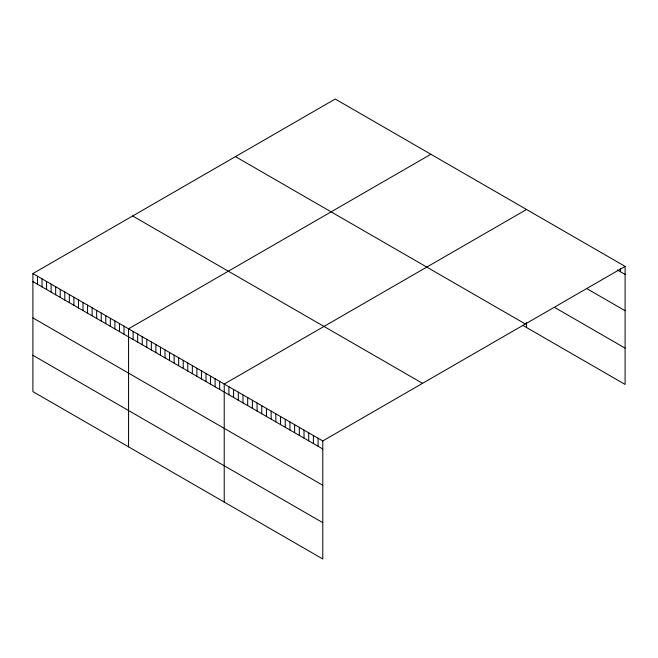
<?xml version="1.0" encoding="UTF-8"?>
<svg xmlns="http://www.w3.org/2000/svg" width="658" height="658" viewBox="0 0 658 658"><rect width="100%" height="100%" fill="white"/><g stroke="black" fill="none" stroke-linecap="round" stroke-linejoin="round"><path stroke-width="0.99" d="M32.9 273.572L322.782 440.934L322.782 558.971L32.9 391.609L32.9 273.572L335.218 99.029L625.1 266.391L625.1 384.428L522.748 325.332M430.883 154.26L128.565 328.803L128.565 446.84M526.54 209.491L224.222 384.033L224.222 502.062M322.782 440.934L625.1 266.391M617.278 269.912L625.1 274.427M587.553 289.051L625.1 310.724M554.702 307.483L625.1 348.131M235.457 156.629L525.339 323.991M132.661 215.972L422.543 383.334M32.9 281.608L322.782 448.97M32.9 317.904L322.782 485.267M32.9 355.304L322.782 522.666M620.404 268.703L620.404 271.721M526.54 322.338L526.54 327.528M318.085 438.228L318.085 446.264M313.397 435.514L313.397 443.55M308.701 432.808L308.701 440.844M304.012 430.093L304.012 438.129M299.316 427.387L299.316 435.423M294.62 424.673L294.62 432.709M289.931 421.967L289.931 430.003M285.235 419.253L285.235 427.289M280.538 416.547L280.538 424.583M275.85 413.841L275.85 421.877M271.154 411.127L271.154 419.162M266.465 408.421L266.465 416.456M261.769 405.706L261.769 413.742M257.072 403L257.072 411.036M252.384 400.286L252.384 408.322M247.688 397.58L247.688 405.616M242.991 394.874L242.991 402.902M238.303 392.16L238.303 400.196M233.606 389.454L233.606 397.49M228.918 386.74L228.918 394.775M219.665 381.401L219.665 389.437M215.108 378.769L215.108 386.805M210.56 376.137L210.56 384.173M206.003 373.514L206.003 381.55M201.447 370.882L201.447 378.918M196.89 368.25L196.89 376.286M192.333 365.618L192.333 373.654M187.777 362.994L187.777 371.03M183.228 360.362L183.228 368.398M178.672 357.73L178.672 365.766M174.115 355.098L174.115 363.134M169.558 352.474L169.558 360.51M165.002 349.842L165.002 357.878M160.445 347.21L160.445 355.246M155.897 344.578L155.897 352.614M151.34 341.954L151.34 349.99M146.783 339.322L146.783 347.358M142.227 336.69L142.227 344.726M137.67 334.058L137.67 342.094M133.113 331.435L133.113 339.47M124.008 326.171L124.008 334.206M119.452 323.539L119.452 331.574M114.895 320.915L114.895 328.951M110.338 318.283L110.338 326.319M105.782 315.651L105.782 323.687M101.233 313.019L101.233 321.055M96.677 310.395L96.677 318.431M92.12 307.763L92.12 315.799M87.563 305.131L87.563 313.167M83.007 302.499L83.007 310.535M78.45 299.875L78.45 307.911M73.902 297.243L73.902 305.279M69.345 294.611L69.345 302.647M64.788 291.979L64.788 300.015M60.232 289.356L60.232 297.391M55.675 286.724L55.675 294.759M51.118 284.091L51.118 292.127M46.57 281.459L46.57 289.495M42.013 278.836L42.013 286.872M37.457 276.204L37.457 284.24"/></g></svg>
